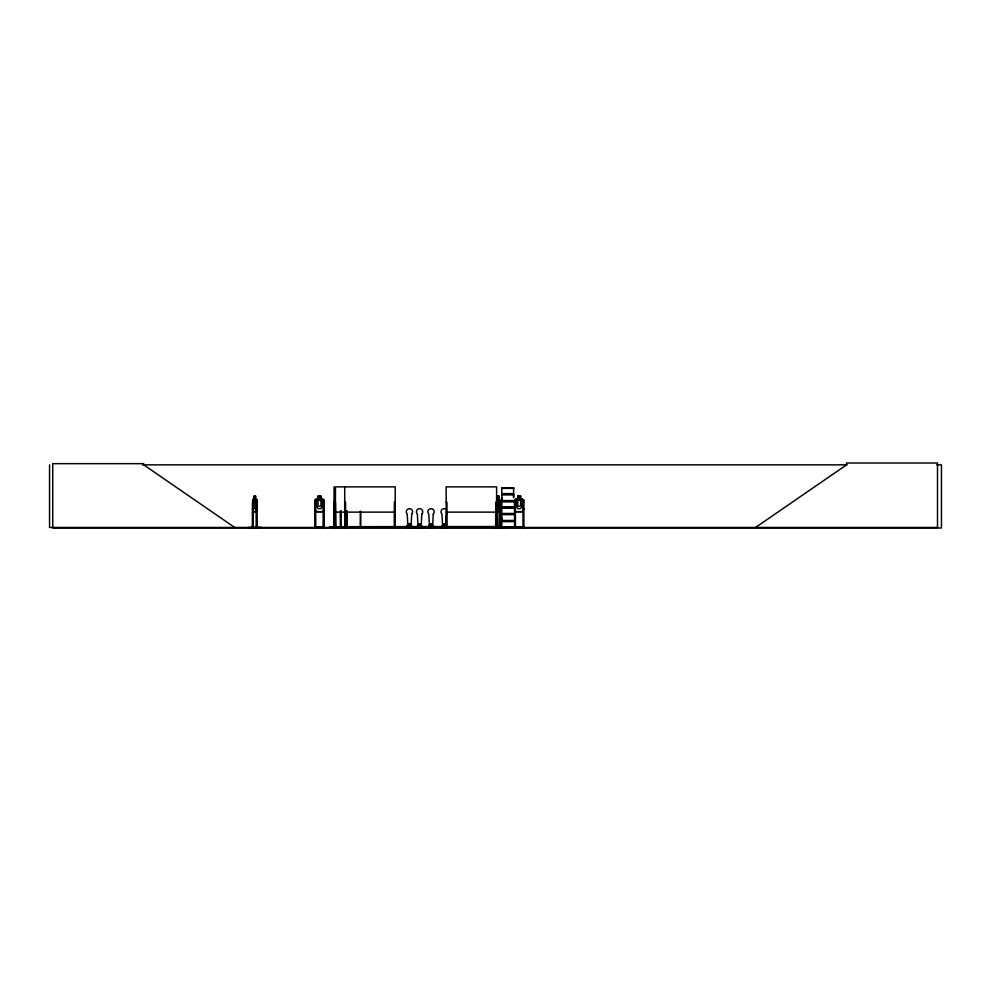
<?xml version="1.0" encoding="UTF-8"?>
<svg xmlns="http://www.w3.org/2000/svg" width="991" height="991" viewBox="0 0 991 991"><rect width="100%" height="100%" fill="white"/><g stroke="black" fill="none" stroke-linecap="round" stroke-linejoin="round"><path stroke-width="1.49" d="M513.623 520.448L501.805 520.448L501.818 517.55M513.623 500.579L501.805 500.579L501.818 497.68M513.611 494.782L513.611 497.68L513.623 494.782L501.805 494.782L501.805 500.579M329.507 526.989L350.517 526.989M499.452 511.74L499.836 508.643L499.551 511.74L497.333 511.74L497.061 500.319L498.052 499.216M419.379 524.35L419.936 524.685L419.391 524.165M431.382 524.685L430.701 524.301M443.844 524.685L444.587 524.499L443.844 524.301M492.589 527.447L513.635 527.212M492.738 527.46L504.555 527.46M409.803 524.685L409.072 524.499L409.803 524.301M256.496 527.447L256.533 526.543M256.694 527.385L256.57 502.214M497.247 527.41L497.445 499.216M256.335 506.153L255.628 508.643L254.303 508.643L253.597 500.356L254.303 496.206L255.628 496.206M409.097 524.598L409.543 524.214M409.543 524.784L409.134 524.499M444.278 524.784L444.302 524.128M443.931 524.301L444.117 524.251M324.181 508.656L323.116 511.74L315.819 511.74L314.853 508.656M253.287 499.216L253.275 511.74M253.312 499.315L252.68 527.385M314.618 527.385L314.704 526.543L315.757 526.543M344.15 527.447L344.038 526.679L496.702 526.543L496.739 527.336M445.306 527.447L446.569 527.051L446.173 525.403M514.304 527.385L514.391 526.543L515.444 526.543M314.965 500.368L315.894 499.315L323.041 499.315L324.069 500.356M407.474 526.716L407.078 525.403L406.867 527.447M408.391 527.435L407.115 527.051M410.398 527.447L411.562 527.051L411.476 525.403L412.107 527.435M411.178 527.435L411.847 527.051L406.583 527.447M417.583 525.403L416.988 527.447M417.632 527.447L418.536 527.41L416.963 526.716L417.1 527.46M418.239 527.435L417.236 527.051M421.448 527.447L422.352 527.41L420.828 526.939M422.042 527.435L420.432 527.447L421.398 527.435M428.434 527.447L429.908 527.46M432.237 527.447L433.439 527.46M433.166 527.447L433.426 525.403L433.216 527.051M433.773 527.435L428.162 527.447M442.209 526.716L442.172 525.403L441.218 527.447L441.689 526.716M446.854 526.543L446.854 527.46L441.565 527.051L443.064 527.46M445.727 527.435L446.346 526.716M496.503 527.46L496.615 486.866L446.099 486.866L446.334 527.237M335.342 527.398L335.478 486.866L395.236 486.866L395.136 527.46M419.676 524.784L419.701 524.128M755.563 527.46L846.537 464.853L846.537 463.008L937.498 463.008L937.498 527.46L49.55 527.46L49.55 464.853M407.14 527.46L406.83 526.716M410.621 527.46L411.315 527.447M416.666 527.46L421.98 527.051M431.965 527.447L432.522 527.46M442.531 527.237L441.837 527.051M446.223 527.447L445.009 527.423L446.037 527.447M501.78 527.224L501.818 521.613L513.623 521.613M142.555 464.853L847.008 464.853M936.805 464.853L941.45 464.853L941.45 527.992L52.746 527.992L52.746 463.664L143.72 463.664L143.72 464.853L234.681 527.46M501.793 487.783L513.635 487.783M501.818 488.365L513.611 488.365M501.719 494.014L513.697 494.014M501.719 494.373L513.697 494.373M254.167 496.107L255.678 496.107L255.542 499.315M498.956 496.107L497.953 496.107L497.532 506.153L497.99 508.643L498.832 508.643L498.857 496.107L498.956 499.216L499.86 500.306L499.873 527.46M318.061 496.206L320.96 496.206L320.96 499.315L322.521 500.356L322.521 506.153L320.96 508.643L318.061 508.643L316.513 506.153L316.513 500.356L318.061 499.315L317.962 496.107L321.072 496.107L321.072 499.216L323.078 499.216L324.181 500.306L324.255 527.385M497.99 496.206L498.931 496.206M520.659 496.206L517.76 496.206L517.76 499.315L516.212 500.356L516.212 506.153L517.76 508.643L520.659 508.643L522.22 506.153L522.22 500.356L520.659 499.315L520.758 496.107L517.661 496.107L517.661 499.216L515.543 499.216L514.552 500.319L514.589 527.46M253.201 499.216L254.253 499.216M255.579 499.216L256.595 499.216L257.053 500.356L256.52 511.74L253.176 511.74M317.962 499.216L315.844 499.216L314.853 500.319L314.804 527.46M520.758 499.216L522.777 499.216L523.867 500.306L523.867 527.46M253.213 499.315L256.57 499.315M497.358 499.315L499.538 499.315M515.58 499.315L522.728 499.315L523.768 500.356M499.761 500.306L499.452 499.216M501.719 500.988L513.697 500.988M501.719 501.347L513.697 501.347M513.623 501.756L501.805 501.756L501.805 507.342L513.611 507.194M256.273 502.214L256.954 502.214M314.804 502.214L315.658 502.214L315.757 527.46M324.069 502.214L323.215 502.214L323.116 527.46M334.066 502.214L334.401 527.46M335.478 502.214L335.949 527.46M344.719 502.214L345.574 502.214L345.673 527.46M395.236 502.214L394.381 502.214L394.282 527.46M446.099 502.214L446.953 502.214L447.052 527.46M496.615 502.214L495.748 502.214L495.636 527.447M497.135 502.214L497.73 527.46M499.588 502.214L499.972 527.46M514.49 502.214L515.345 502.214L515.444 527.46M523.768 502.214L522.914 502.214L523.013 527.46M513.635 507.355L501.694 507.503L513.635 507.59M513.635 507.85L501.793 507.887L501.818 513.474L513.623 513.474M501.818 508.222L513.611 508.222M253.213 511.641L256.57 511.641M323.041 511.641L315.894 511.641L314.965 508.643M497.358 511.641L499.538 511.641M335.478 512.124L395.236 512.124M446.099 512.124L496.615 512.124M501.719 513.883L513.697 513.883M501.719 514.242L513.697 514.242M513.623 514.639L501.805 514.639L501.805 520.448M501.719 520.845L513.697 520.845M501.719 521.204L513.697 521.204M428.657 525.403L429.053 526.716M253.188 526.543L252.346 526.543L252.383 527.46L252.42 502.214L253.114 502.214L253.151 527.46M256.198 526.543L257.041 526.543L257.003 527.46M323.116 526.543L324.168 526.543M334.5 526.543L333.967 527.46L334.078 486.866M341.288 526.543L340.297 526.543L340.309 527.46L340.371 511.121M497.767 526.543L497.073 527.46M523.867 526.543L522.814 526.543L522.814 527.46M315.757 526.803L323.116 526.803M360.761 526.939L360.724 511.331M420.073 526.939L423.962 527.46M515.444 526.803L522.814 526.803M492.713 526.989L513.611 527.051M261.091 527.336L248.32 527.46M395.446 527.385L395.335 526.543M445.9 527.336L446 526.543M442.742 527.435L441.49 527.447M428.669 527.435L428.434 526.716M421.955 527.435L421.584 525.403L421.671 527.46M255.628 499.315L256.335 500.356L256.223 527.46M256.483 499.315L256.954 527.46M514.552 508.656L515.506 511.74L522.802 511.74L523.867 508.656L522.728 511.641L515.58 511.641L514.651 508.643L514.651 500.368M252.878 527.41L252.854 526.543M523.669 526.543L523.669 527.46M500.22 527.46L499.514 526.543L499.526 527.46L499.737 500.356M497.532 526.543L497.581 527.46M497.457 502.214L497.42 527.46M496.367 526.679L496.367 527.46M495.859 526.543L495.859 527.46M494.534 526.679L494.534 527.46M444.86 527.46L444.934 523.954L443.485 523.954L443.485 526.716M431.779 526.716L431.779 523.954L430.329 523.954L430.329 526.716M428.682 525.403L428.657 527.051M420.333 526.716L420.333 523.954L418.883 523.954L418.883 526.716M417.818 527.46L413.879 527.46M410.2 526.716L410.2 523.954L408.75 523.954L408.75 526.716M407.45 525.403L407.45 526.716M394.48 526.543L394.48 527.46M360.303 511.331L360.253 527.46M347.234 526.543L347.234 527.46L347.172 511.121M346.937 511.121L346.825 527.46M346.701 526.543L346.664 527.46M346.565 511.121L346.491 527.46M346.33 511.121L346.255 527.46M345.884 526.679L345.884 527.46M345.475 526.543L345.475 527.46M344.719 486.866L344.719 527.46L344.62 526.543M341.214 511.121L341.288 527.46M341.053 526.543L341.053 527.46M340.978 511.121L340.842 527.46L340.607 511.121M323.97 526.543L323.97 527.46M323.314 526.543L323.314 527.46M315.559 526.543L315.559 527.46M254.253 496.107L254.204 499.315M447.35 511.839A3.159 3.159 0 0 1 446.421 514.081L445.764 526.246L442.605 526.246L441.961 514.081A3.159 3.159 0 0 1 441.949 509.609A3.159 3.159 0 0 1 446.421 509.609M411.699 514.081L411.042 526.246L407.883 526.246L407.227 514.081A3.159 3.159 0 0 1 407.227 509.609A3.159 3.159 0 0 1 411.686 509.609A3.159 3.159 0 0 1 411.686 514.081M421.819 514.081L421.163 526.246L418.016 526.246L417.36 514.081A3.159 3.159 0 0 1 417.36 509.609A3.159 3.159 0 0 1 421.819 509.609A3.159 3.159 0 0 1 421.819 514.081M433.265 514.081L432.609 526.246L429.45 526.246L428.806 514.081A3.159 3.159 0 0 1 428.806 509.609A3.159 3.159 0 0 1 433.265 509.609A3.159 3.159 0 0 1 433.265 514.081M513.635 488.018L501.793 487.993L501.818 493.617L513.623 493.617L513.623 488.018M255.393 496.726L254.538 496.726L254.538 497.767L255.393 497.767L255.393 496.726M320.452 496.726L318.582 496.726L318.582 497.767L320.452 497.767L320.452 496.726M498.684 496.726L498.139 497.767L498.684 496.726M520.139 496.726L518.281 496.726L518.281 497.767L520.139 497.767L520.139 496.726M255.628 500.356L254.303 500.356L254.303 506.153L255.628 506.153L255.628 500.356M320.96 500.356L318.061 500.356L318.061 506.153L320.96 506.153L320.96 500.356M498.832 500.356L497.99 500.356L497.99 506.153L498.832 506.153L498.832 500.356M520.659 500.356L517.76 500.356L517.76 506.153L520.659 506.153L520.659 500.356"/></g></svg>
